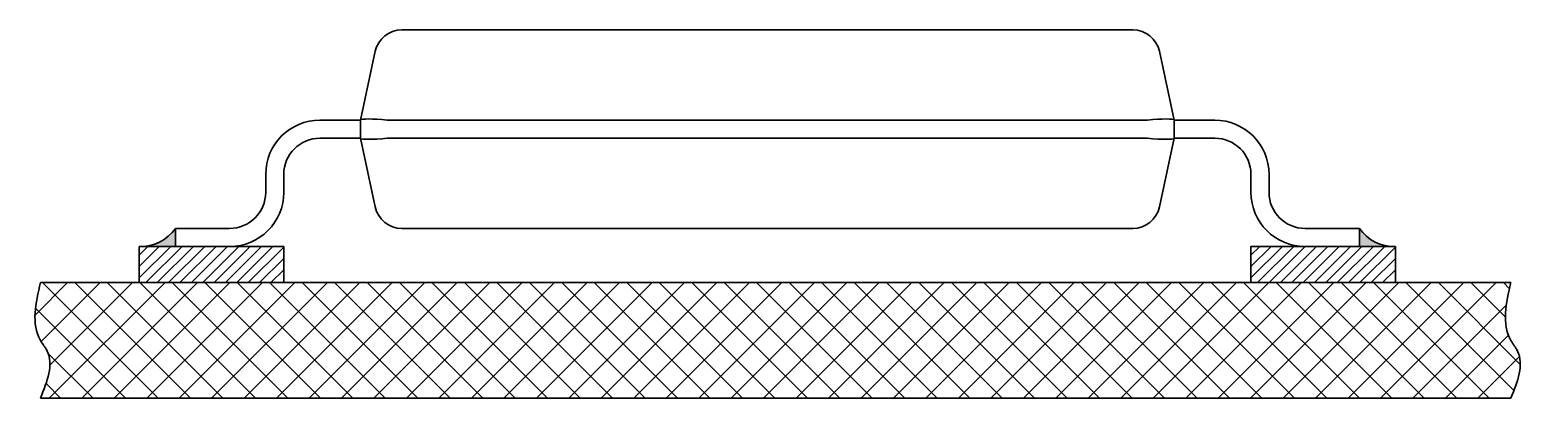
# Model space of a CAD drawing. Header units: inches. Extents: x -14 to 5184, y -66 to 1689.
# Drawn here: x 1818.93 to 1860.31, y 1481.53 to 1491.73 of the extents above; entities that cross this region are included whole.
import ezdxf

# ---------------------------------------------------------------- set-up
doc = ezdxf.new("R2010")
doc.units = ezdxf.units.IN
doc.header["$MEASUREMENT"] = 0

msp = doc.modelspace()

# ---------------------------------------------------------------- hatches: boundary and pattern name
at = {"lineweight": 9, "transparency": 33554607}
h = msp.add_hatch(dxfattribs=at)
h.set_pattern_fill('ANGLE', color=0)
h.set_pattern_definition([(0, (-1949.833556038326, -863.8521697317547), (0, 6.985), [5.08, -1.905]), (90, (-1949.833556038326, -863.8521697317547), (-6.985, 4.277078946022131e-16), [5.08, -1.905])])
h.paths.add_polyline_path([(1822.951778883828, 1486.233591097272, -0.2360679775003432), (1822.039266308422, 1485.733591097271), (1822.951778883828, 1485.733591097271)])
h = msp.add_hatch(color=0, dxfattribs=at)
h.dxf.hatch_style = 1
h.paths.add_polyline_path([(1822.951778883828, 1486.233591097271, -0.2360679774999815), (1822.039266308422, 1485.733591097271), (1822.951778883828, 1485.733591097271)])
h = msp.add_hatch(color=0, dxfattribs=at)
h.dxf.hatch_style = 1
h.paths.add_polyline_path([(1855.701778883828, 1485.733591097271), (1856.701778883828, 1485.733591097271, -0.2560122830412189), (1855.701778883829, 1486.233591097271)])
h = msp.add_hatch(dxfattribs=at)
h.set_pattern_fill('ANSI31', color=0, scale=0.07)
h.set_pattern_definition([(45, (-1939.188366435072, -773.252580737369), (-0.1571544821187102, 0.1571544821187102), [])])
h.paths.add_polyline_path([(1821.951778883828, 1485.733591097271), (1822.951778883828, 1485.733591097271), (1825.951778883828, 1485.733591097271), (1825.951778883828, 1484.733591097271), (1822.951778883828, 1484.733591097271), (1821.951778883828, 1484.733591097271)])
h = msp.add_hatch(dxfattribs=at)
h.set_pattern_fill('ANSI31', color=0, scale=0.07)
h.set_pattern_definition([(45, (-1908.438366435072, -773.252580737369), (-0.1571544821187102, 0.1571544821187102), [])])
h.paths.add_polyline_path([(1852.701778883828, 1485.733591097271), (1853.701778883828, 1485.733591097271), (1856.701778883828, 1485.733591097271), (1856.701778883828, 1484.733591097271), (1853.701778883828, 1484.733591097271), (1852.701778883828, 1484.733591097271)])
h = msp.add_hatch(dxfattribs=at)
h.set_pattern_fill('ANSI37', color=0, scale=0.2)
h.set_pattern_definition([(45, (-1940.410781871326, -773.252580737369), (-0.4490128060534576, 0.4490128060534577), []), (135, (-1940.410781871326, -773.252580737369), (-0.4490128060534577, -0.4490128060534576), [])])
edge = h.paths.add_edge_path()
edge.add_line((1819.221666975496, 1484.733591097271), (1859.89190726793, 1484.733591097271))
edge.add_spline(control_points=[(1859.89190726793, 1484.73359109727), (1859.760192524352, 1484.163933438908), (1859.599911244083, 1483.470727376196), (1860.312273319406, 1482.578970862511), (1860.07763374047, 1481.995461639815), (1859.89190726793, 1481.53359109727)], knot_values=[0, 0, 0, 0, 1.599999999999909, 1.947010953082933, 3.264635716606494, 3.264635716606494, 3.264635716606494, 3.264635716606494], degree=3, periodic=0)
edge.add_line((1859.89190726793, 1481.53359109727), (1819.221666975496, 1481.533591097271))
edge.add_spline(control_points=[(1819.221666975496, 1481.533591097271), (1819.407393448037, 1481.995461639816), (1819.642033026975, 1482.578970862513), (1818.929670951646, 1483.470727376196), (1819.089952231916, 1484.163933438908), (1819.221666975496, 1484.733591097271)], knot_values=[0, 0, 0, 0, 1.317624763523561, 1.664635716606585, 3.264635716606494, 3.264635716606494, 3.264635716606494, 3.264635716606494], degree=3, periodic=0)

# ---------------------------------------------------------------- linework, layer by layer
at = {"lineweight": 35, "transparency": 33554607}
for p, q in [((1829.215508312735, 1491.733591097271), (1849.438049454595, 1491.733591097271)), ((1828.076954171854, 1489.234415740651), (1828.481897612184, 1491.139524865386)), ((1850.171660155144, 1491.139524865386), (1850.576603605134, 1489.234415740651)), ((1826.951778883828, 1489.233591097271), (1828.076778883828, 1489.233591097271)), ((1828.076954149726, 1489.234415636546), (1828.076778888299, 1489.233591097273)), ((1828.0767788883, 1488.733591097271), (1828.0767788883, 1489.233591097271)), ((1849.826778897243, 1489.233591097271), (1828.826778897243, 1489.233591097271)), ((1850.576603583004, 1489.234415844759), (1850.5767788883, 1489.233591097273)), ((1850.5767788883, 1489.233591097271), (1850.5767788883, 1488.733591097271)), ((1851.701778883828, 1489.233591097271), (1850.576778883828, 1489.233591097271)), ((1826.951778883828, 1488.733591097271), (1828.076778883828, 1488.733591097271)), ((1828.076778888299, 1488.733591097268), (1828.076954149726, 1488.732766557995)), ((1828.481897612184, 1486.827657329156), (1828.076954171854, 1488.732766453891)), ((1828.826778897243, 1488.733591097271), (1849.826778897243, 1488.733591097271)), ((1850.576603605134, 1488.732766453891), (1850.171660155144, 1486.827657329156)), ((1850.5767788883, 1488.733591097268), (1850.576603583004, 1488.732766349782)), ((1851.701778883828, 1488.733591097271), (1850.576778883828, 1488.733591097271)), ((1825.451778883828, 1487.733591097271), (1825.451778883828, 1487.233591097271)), ((1825.951778883828, 1487.233591097271), (1825.951778883828, 1487.733591097271)), ((1852.701778883828, 1487.233591097271), (1852.701778883828, 1487.733591097271)), ((1853.201778883828, 1487.733591097271), (1853.201778883828, 1487.233591097271)), ((1824.451778883828, 1486.233591097271), (1822.951778883828, 1486.233591097271)), ((1822.951778883828, 1486.233591097271), (1822.951778883828, 1485.733591097271)), ((1849.438049454595, 1486.233591097271), (1829.215508312735, 1486.233591097271)), ((1854.201778883828, 1486.233591097271), (1855.701778883828, 1486.233591097271)), ((1855.701778883828, 1486.233591097271), (1855.701778883828, 1485.733591097271)), ((1855.701778883828, 1486.233591097271), (1855.701778883828, 1485.733591097271)), ((1822.951778883828, 1485.733591097271), (1824.451778883828, 1485.733591097271)), ((1825.951778883828, 1485.733591097271), (1822.951778883828, 1485.733591097271)), ((1852.701778883828, 1485.733591097271), (1855.701778883828, 1485.733591097271)), ((1856.701778883828, 1485.733591097271), (1853.701778883828, 1485.733591097271)), ((1855.701778883828, 1485.733591097271), (1854.201778883828, 1485.733591097271))]:
    msp.add_line(p, q, dxfattribs=at)
at = {"color": 0, "lineweight": 35, "transparency": 33554607}
for p, q in [((1822.951778883828, 1485.733591097271), (1822.951778883828, 1486.233591097271)), ((1855.701778883828, 1485.733591097271), (1855.701778883829, 1486.233591097271)), ((1821.951778883828, 1484.733591097271), (1821.951778883828, 1485.733591097271)), ((1821.951778883828, 1485.733591097271), (1822.951778883828, 1485.733591097271)), ((1822.039266308422, 1485.733591097271), (1822.951778883828, 1485.733591097271)), ((1825.951778883828, 1485.733591097271), (1822.951778883828, 1485.733591097271)), ((1822.951778883828, 1485.733591097271), (1822.951778883828, 1485.733591097271)), ((1825.951778883828, 1484.733591097271), (1825.951778883828, 1485.733591097271)), ((1852.701778883828, 1484.733591097271), (1852.701778883828, 1485.733591097271)), ((1852.701778883828, 1485.733591097271), (1853.701778883828, 1485.733591097271)), ((1856.701778883828, 1485.733591097271), (1853.701778883828, 1485.733591097271)), ((1855.701778883828, 1485.733591097271), (1856.701778883828, 1485.733591097271)), ((1856.701778883828, 1485.733591097271), (1855.701778883828, 1485.733591097271)), ((1856.614291459235, 1485.733591097271), (1855.701778883828, 1485.733591097271)), ((1855.701778883828, 1485.733591097271), (1855.701778883828, 1485.733591097271)), ((1856.701778883828, 1484.733591097271), (1856.701778883828, 1485.733591097271)), ((1819.221666975496, 1484.733591097271), (1859.89190726793, 1484.733591097271)), ((1821.729363447575, 1484.733591097271), (1820.729363447575, 1484.733591097271)), ((1821.729363447575, 1484.733591097271), (1824.729363447575, 1484.733591097271)), ((1822.951778883828, 1484.733591097271), (1821.951778883828, 1484.733591097271)), ((1822.951778883828, 1484.733591097271), (1825.951778883828, 1484.733591097271)), ((1853.701778883828, 1484.733591097271), (1852.701778883828, 1484.733591097271)), ((1853.701778883828, 1484.733591097271), (1856.701778883828, 1484.733591097271)), ((1855.729363447575, 1484.733591097271), (1854.729363447575, 1484.733591097271)), ((1855.729363447575, 1484.733591097271), (1858.729363447575, 1484.733591097271)), ((1819.221666975496, 1481.533591097271), (1859.89190726793, 1481.53359109727))]:
    msp.add_line(p, q, dxfattribs=at)
at = {"lineweight": 35, "transparency": 33554607}
for centre, radius, start, end in [((1829.215508312735, 1490.983591097271), 0.7500000000000001, 90, 167.9999999998769), ((1849.438049454595, 1490.983591097271), 0.7500000000000001, 12.00000000012308, 90), ((1826.951778883828, 1487.733591097271), 1.499999999999998, 90, 180), ((1851.701778883828, 1487.733591097271), 1.499999999999998, 0, 90), ((1826.951778883828, 1487.733591097271), 0.9999999999999998, 90, 180), ((1851.701778883828, 1487.733591097271), 0.9999999999999998, 0, 90), ((1824.451778883828, 1487.233591097271), 1.000000000000004, 270, 0), ((1824.451778883828, 1487.233591097271), 1.5, 270, 0), ((1854.201778883828, 1487.233591097271), 1.5, 180, 270), ((1854.201778883828, 1487.233591097271), 1.000000000000004, 180, 270), ((1829.215508312735, 1486.983591097271), 0.7500000000000016, 192.0000000001231, 270), ((1849.438049454595, 1486.983591097271), 0.7500000000000004, 270, 347.9999999998769)]:
    msp.add_arc(centre, radius, start, end, dxfattribs=at)
at = {"color": 0, "lineweight": 35, "transparency": 33554607}
for centre, start, end in [((1821.995522596125, 1486.896103672675), 267.8450571302776, 325.2850452239358), ((1856.658035171531, 1486.896103672675), 214.7149547760786, 272.1549428697354)]:
    msp.add_arc(centre, 1.163335291452084, start, end, dxfattribs=at)
at = {"lineweight": 35, "transparency": 33554607}
for centre, major_axis, ratio, start_param, end_param in [((1828.8267788883, 1489.154762920821), (0.7499561778796111, -0.07882356963981921), 0.1028560594443365, 1.603226873559965, 3.130782455457823), ((1828.8267788883, 1492.762063679381), (8.94366062344821e-09, -3.528472582110556), 0.2125565616699188, 6.261564958569931, 6.283185331029379), ((1849.8267788883, 1492.762063679381), (8.94366062344821e-09, -3.528472582110556), 0.2125565616699188, 2.384979325142926e-08, 0.02162039629756042), ((1849.8267788883, 1489.154762920821), (-0.7499561778797019, -0.07882357147866324), 0.1028560569387848, 3.152402827897707, 4.679958409785881), ((1828.8267788883, 1488.81241927372), (0.7499561778796111, 0.07882356963981921), 0.1028560594443365, 3.152402851721764, 4.679958433619621), ((1828.8267788883, 1485.20511851516), (-8.94366062344821e-09, -3.528472582110556), 0.2125565616699188, 3.14159262974, 3.163213002199448), ((1849.8267788883, 1485.20511851516), (-8.94366062344821e-09, -3.528472582110556), 0.2125565616699188, 3.119972257292233, 3.14159262974), ((1849.8267788883, 1488.81241927372), (-0.7499561778797019, 0.07882357147866324), 0.1028560569387848, 1.603226897393706, 3.130782479281879)]:
    msp.add_ellipse(centre, major_axis=major_axis, ratio=ratio, start_param=start_param, end_param=end_param, dxfattribs=at)
at = {"color": 0, "lineweight": 35, "transparency": 33554607}
for points in [[(1819.221666975496, 1484.733591097271), (1819.221666975496, 1483.133591097271), (1819.404258532657, 1482.838503102237), (1819.221666975496, 1481.533591097271)], [(1859.89190726793, 1484.73359109727), (1859.89190726793, 1483.13359109727), (1860.074498825091, 1482.838503102236), (1859.89190726793, 1481.53359109727)]]:
    msp.add_spline(points, degree=3, dxfattribs=at)

doc.saveas('drawing.dxf')
